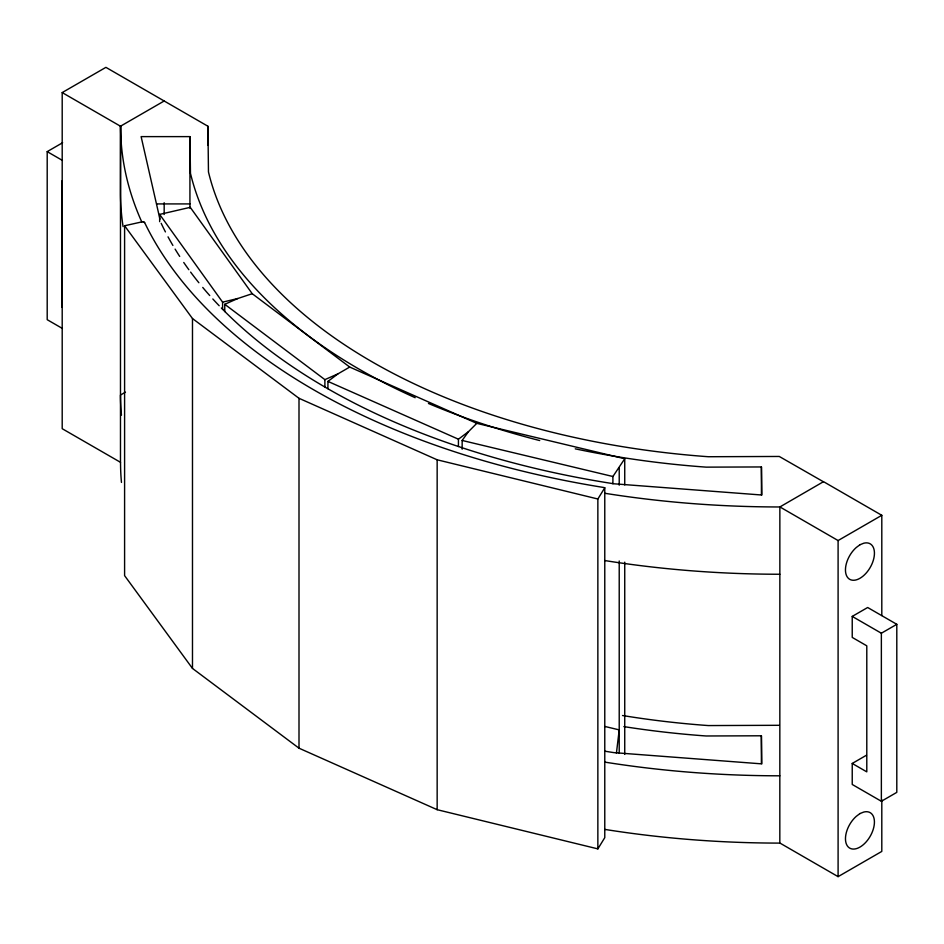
<?xml version="1.0" encoding="UTF-8"?>
<svg xmlns="http://www.w3.org/2000/svg" width="944" height="944" viewBox="0 0 944 944"><rect width="100%" height="100%" fill="white"/><g stroke="black" fill="none" stroke-linecap="round" stroke-linejoin="round"><path stroke-width="1.42" d="M616.408 753.218L619.217 729.889L604.998 726.491M597.859 848.88L597.859 498.998L604.774 487.765L603.428 487.434A659.526 380.774 0 0 1 144.609 222.548L143.04 221.639L124.596 225.758L124.596 575.639L192.482 668.423L299 748.191L437.155 809.692L597.859 848.88L604.774 837.658L604.774 487.765M612.904 483.788L612.904 476.508L624.739 458.737L476.779 423.349L349.717 367.063L252.225 293.702L190.251 207.338L159.654 214.406L159.654 221.687M462.159 449.191L462.159 440.459L468.46 431.668L476.779 423.349M327.934 388.68L327.934 381.4L337.964 373.848L349.717 367.063M458.43 446.5L458.43 439.208L468.46 431.668M121.457 482.443A659.514 380.762 0 0 1 120.537 462.336L62.198 428.694L62.198 92.583L105.905 67.354L207.928 126.248L208.459 171.926A576.855 333.043 0 0 0 708.389 456.731L779.272 456.459L823.392 481.747M62.398 328.465L47.2 319.686L47.2 151.63L62.634 142.721M62.198 92.583L120.478 126.225L164.173 100.996M125.469 392.161L120.478 395.052A659.514 380.762 0 0 0 121.457 415.159M604.75 493.264A659.514 380.762 0 0 0 779.862 506.963L823.522 481.664L881.802 515.306L881.802 615.547M779.827 506.893L838.095 540.546L881.802 515.306M852.231 763.46L866.793 771.862L866.793 645.826L852.231 637.412L852.231 616.408L867.666 607.499L896.8 624.314L896.8 792.37L881.366 801.279L852.231 784.464L852.231 763.46L866.474 755.224M852.231 616.408L881.366 633.223L896.8 624.314M779.862 506.881L779.827 843.004L838.095 876.646L881.802 851.417L881.802 799.816M224.755 311.579L224.755 304.298L237.829 298.505L252.225 293.702M224.755 304.298L324.889 379.641L337.964 373.848M159.654 214.406L222.595 302.151L237.829 298.505M143.04 221.639L144.609 222.548M221.356 307.992A641.106 370.142 0 0 0 613.93 483.788L761.879 495.022L761.43 466.95L706.147 467.138A595.015 343.522 0 0 1 575.262 448.837M779.237 725.299L708.354 725.57A576.855 333.043 0 0 1 622.533 715.517M604.986 751.212A641.106 370.142 0 0 0 613.895 752.628L761.832 763.873L761.395 735.789L706.1 735.978A595.015 343.522 0 0 1 623.842 726.609M415.183 397.695A595.015 343.522 0 0 1 190.476 173.366L189.933 136.62L141.116 136.62L159.949 219.209M156.905 203.916L189.933 203.916L189.992 208.317M462.159 440.459L612.904 476.508M124.596 225.758L192.482 318.541L299 398.297L437.155 459.799L597.859 498.998M327.934 381.4L458.43 439.208M47.2 151.63L62.398 160.409M881.366 633.223L881.366 801.279M838.095 540.546L838.095 876.646M761.43 466.95L761.43 494.739M761.395 735.789L761.395 763.578M624.739 458.737L624.739 484.956M624.739 562.152L624.739 754.409M619.217 467.717L619.217 485.192M619.217 560.984L619.217 753.194M437.155 459.799L437.155 809.692M324.889 379.641L324.889 386.922M299 398.297L299 748.191M222.595 302.151L222.595 309.431M207.928 126.248L207.928 145.27M192.482 318.541L192.482 668.423M189.933 136.62L189.933 203.916M164.173 202.712L164.173 214.5M141.801 222.005A659.514 380.762 0 0 1 120.584 126.201L120.513 193.496A659.514 380.762 0 0 0 123.074 226.595M120.478 126.225L120.478 462.336M61.773 181.047L61.773 307.083M779.827 843.098A659.514 380.762 0 0 1 604.715 829.387M779.827 775.803A659.514 380.762 0 0 1 604.715 762.103M779.862 574.247A659.514 380.762 0 0 1 604.75 560.547M219.185 305.75A641.106 370.142 0 0 1 212.825 298.965M209.733 295.543A641.106 370.142 0 0 1 202.736 287.436M198.877 282.752A641.106 370.142 0 0 1 190.617 272.096M188.847 269.701A641.106 370.142 0 0 1 183.75 262.479M179.702 256.426A641.106 370.142 0 0 1 175.1 249.11M172.894 245.44A641.106 370.142 0 0 1 168.032 236.85M165.424 231.917A641.106 370.142 0 0 1 161.176 223.291M539.708 440.553A595.015 343.522 0 0 1 428.458 403.477M859.949 813.563L856.196 816.407A20.473 11.824 -60 0 0 848.09 846.827A20.473 11.824 -60 0 0 871.808 833.127A20.473 11.824 -60 0 0 863.689 812.076L859.949 813.563M859.949 544.747L856.196 547.567A20.497 11.835 -60 0 0 848.078 578.023A20.497 11.835 -60 0 0 871.819 564.311A20.497 11.835 -60 0 0 863.701 543.237L859.949 544.747"/></g></svg>
